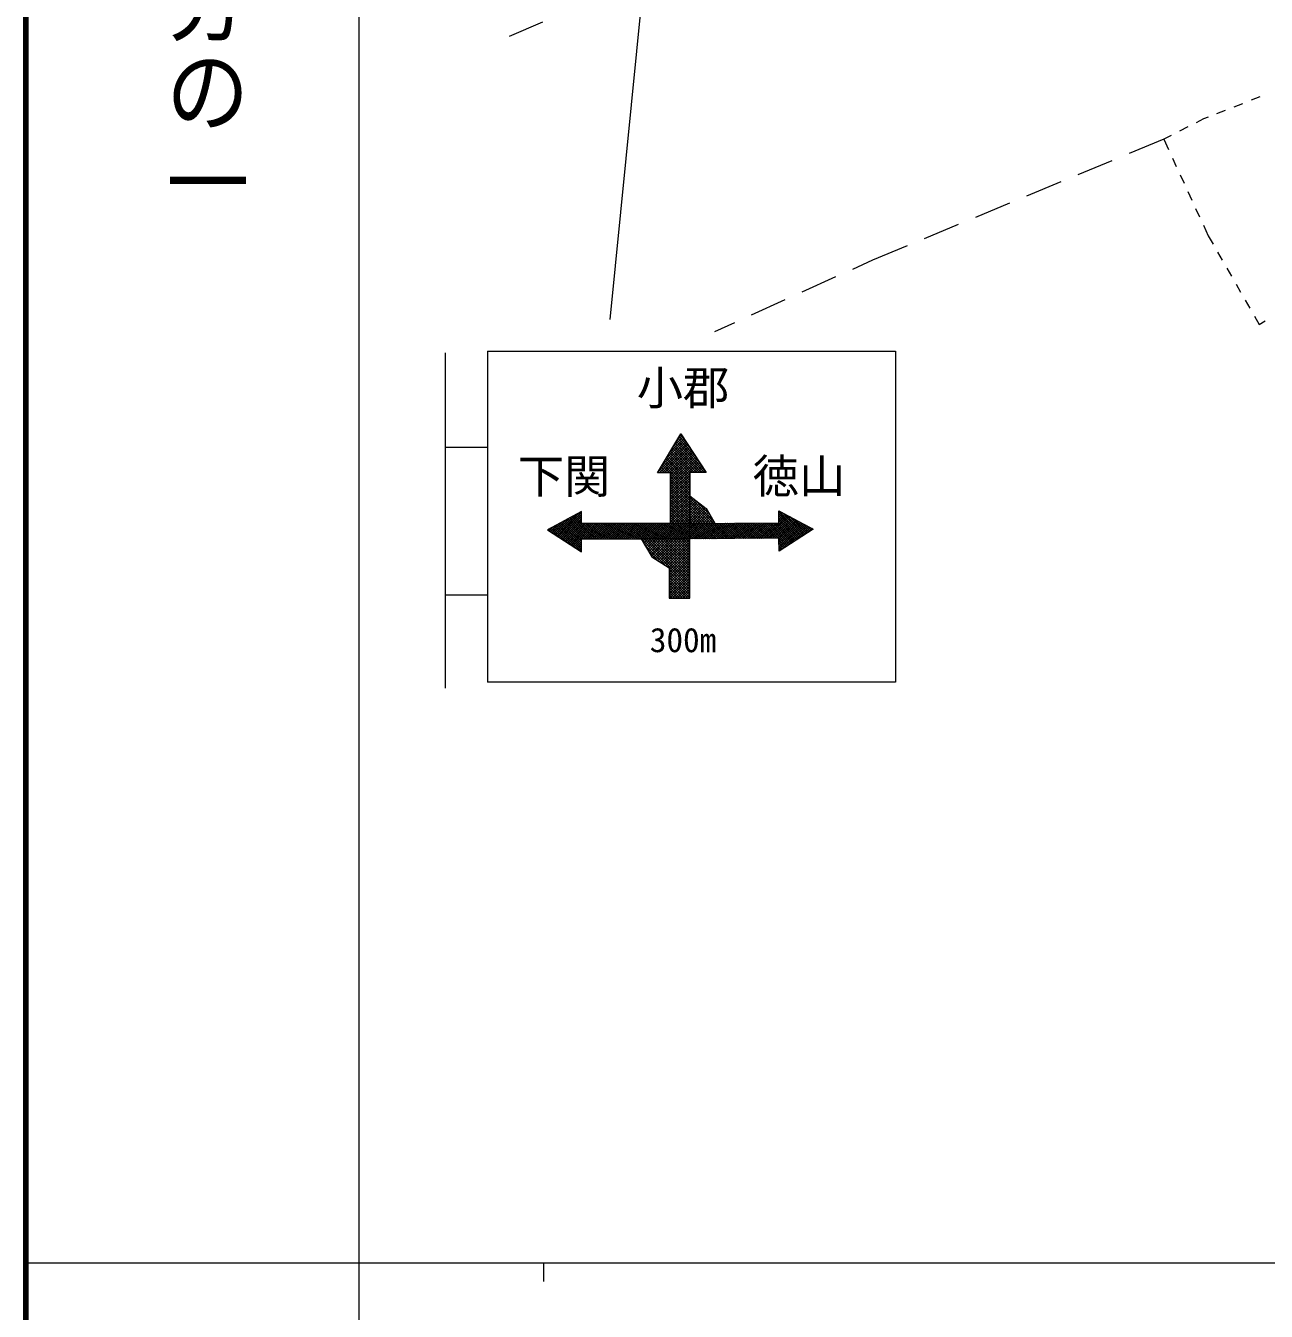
# Model space of a CAD drawing. Units: millimetres, scale not verified. Extents: x 40000 to 680000, y 20000 to 380000.
# Drawn here: x 40000 to 107065, y 202388 to 271912 of the extents above; entities that cross this region are included whole.
import ezdxf
from ezdxf.enums import TextEntityAlignment as Align

# ---------------------------------------------------------------- set-up
doc = ezdxf.new("R2010")
doc.units = ezdxf.units.MM
doc.header["$LTSCALE"] = 1000
for name, color, linetype, lineweight in [('M-BGD', 7, 'Continuous', 13), ('M-STR-STRC', 7, 'Continuous', 13), ('M-TTL', 2, 'Continuous', 140), ('M-TTL-BAND', 7, 'Continuous', 13)]:
    doc.layers.add(name, color=color, linetype=linetype, lineweight=lineweight)
doc.styles.add('@ＭＳ ゴシック', font='')
doc.styles.add('ＭＳ ゴシック', font='')
doc.styles.get('@ＭＳ ゴシック').set_extended_font_data('@MS Gothic')
doc.styles.get('ＭＳ ゴシック').set_extended_font_data('MS Gothic')

msp = doc.modelspace()

# ---------------------------------------------------------------- linework, layer by layer
at = {"layer": 'M-BGD'}
for p, q in [((66162, 271354), (67950, 272118)), ((105777, 267696), (105312, 267513)), ((106708, 268062), (106243, 267879)), ((104847, 267331), (104381, 267148)), ((102820, 266435), (102374, 266209)), ((103674, 266869), (103266, 266662)), ((103916, 266965), (103674, 266869)), ((101521, 265775), (99647, 264996)), ((101929, 265982), (101521, 265775)), ((101521, 265775), (101782, 265209)), ((98724, 264612), (96877, 263845)), ((101991, 264754), (102200, 264300)), ((102409, 263846), (102618, 263392)), ((95954, 263461), (94107, 262693)), ((102827, 262938), (103036, 262484)), ((93184, 262309), (91337, 261541)), ((103246, 262029), (103455, 261575)), ((90414, 261157), (88567, 260390)), ((103664, 261121), (103925, 260555)), ((103925, 260555), (104185, 260102)), ((87643, 260006), (85770, 259227)), ((104434, 259668), (104683, 259235)), ((85770, 259227), (84688, 258736)), ((104932, 258801), (105181, 258367)), ((83777, 258323), (81956, 257496)), ((105431, 257934), (105680, 257500)), ((81045, 257083), (79224, 256257)), ((105929, 257067), (106178, 256633)), ((106427, 256200), (106687, 255747)), ((106687, 255747), (106999, 255955)), ((78313, 255843), (77231, 255352))]:
    msp.add_line(p, q, dxfattribs=at)
at = {"layer": 'M-STR-STRC'}
for p, q in [((76908, 309538), (71571, 256025)), ((62682, 254228), (62682, 236094)), ((64956, 254304), (64956, 236417)), ((75002, 249148), (75534, 249676)), ((75208, 249489), (75480, 249759)), ((75939, 249053), (75321, 249676)), ((75681, 249451), (75373, 249761)), ((75415, 249830), (75427, 249842)), ((62682, 249113), (64956, 249113)), ((74175, 247784), (75749, 249344)), ((74266, 247737), (75803, 249262)), ((74382, 248125), (75696, 249427)), ((74400, 247734), (75857, 249179)), ((74535, 247731), (75911, 249096)), ((74588, 248466), (75642, 249510)), ((74669, 247728), (75965, 249013)), ((74795, 248807), (75588, 249593)), ((74804, 247725), (76018, 248930)), ((76007, 247747), (74856, 248908)), ((76144, 247747), (74908, 248993)), ((76281, 247746), (74959, 249078)), ((76418, 247745), (75011, 249164)), ((76554, 247745), (75063, 249249)), ((76691, 247744), (75114, 249334)), ((76712, 247860), (75166, 249420)), ((76454, 248258), (75218, 249505)), ((76196, 248655), (75269, 249590)), ((75896, 246759), (74443, 248225)), ((75896, 246897), (74494, 248311)), ((75896, 247035), (74546, 248396)), ((75896, 247172), (74598, 248481)), ((75896, 247310), (74649, 248567)), ((75895, 247447), (74701, 248652)), ((75895, 247585), (74753, 248737)), ((75895, 247723), (74804, 248823)), ((74856, 247641), (76072, 248847)), ((74856, 247505), (76126, 248764)), ((74856, 247369), (76180, 248681)), ((74857, 247233), (76234, 248598)), ((74857, 247097), (76287, 248515)), ((74857, 246961), (76341, 248432)), ((74858, 246825), (76395, 248349)), ((75925, 247747), (76449, 248266)), ((74245, 247737), (74184, 247799)), ((74384, 247734), (74236, 247884)), ((74524, 247731), (74288, 247969)), ((74663, 247728), (74339, 248055)), ((74802, 247725), (74391, 248140)), ((75897, 246622), (74856, 247672)), ((75897, 246484), (74856, 247534)), ((74858, 246689), (75895, 247717)), ((74859, 246553), (75895, 247581)), ((76062, 247747), (76503, 248183)), ((76199, 247746), (76556, 248101)), ((76336, 247746), (76610, 248018)), ((76473, 247745), (76664, 247935)), ((76610, 247745), (76718, 247852)), ((76747, 247744), (76772, 247769)), ((75897, 246346), (74856, 247396)), ((75897, 246209), (74857, 247258)), ((75897, 246071), (74857, 247120)), ((75898, 245933), (74857, 246983)), ((75898, 245796), (74858, 246845)), ((74859, 246417), (75895, 247445)), ((74859, 246282), (75896, 247309)), ((74860, 246146), (75896, 247173)), ((74860, 246010), (75896, 247037)), ((74860, 245874), (75896, 246901)), ((75898, 245658), (74858, 246707)), ((75898, 245521), (74858, 246569)), ((75898, 245383), (74859, 246431)), ((75899, 245245), (74859, 246294)), ((75899, 245108), (74860, 246156)), ((74861, 245738), (75896, 246765)), ((74861, 245602), (75897, 246629)), ((74861, 245466), (75897, 246493)), ((74862, 245330), (75897, 246357)), ((74862, 245194), (75897, 246220)), ((75897, 246406), (75945, 246455)), ((77168, 245145), (75897, 246400)), ((75897, 246264), (76025, 246393)), ((75897, 246122), (76104, 246331)), ((77176, 244997), (75897, 246259)), ((77034, 244996), (75897, 246119)), ((75898, 245980), (76184, 246269)), ((75898, 245838), (76263, 246207)), ((75898, 245695), (76342, 246146)), ((76977, 245474), (76127, 246313)), ((69644, 245430), (68652, 244360)), ((69870, 245552), (68723, 244315)), ((70041, 245615), (68793, 244269)), ((70043, 245494), (68864, 244224)), ((70047, 245050), (69640, 245427)), ((70046, 245164), (69717, 245469)), ((70045, 245278), (69793, 245510)), ((70044, 245391), (69870, 245552)), ((70042, 245505), (69947, 245594)), ((70041, 245619), (70024, 245635)), ((75880, 244989), (74860, 246018)), ((75744, 244989), (74860, 245880)), ((75608, 244989), (74861, 245742)), ((75471, 244989), (74861, 245604)), ((75335, 244989), (74861, 245467)), ((74863, 245058), (75897, 246084)), ((74931, 244990), (75898, 245948)), ((75068, 244989), (75898, 245812)), ((75205, 244989), (75898, 245676)), ((75343, 244989), (75898, 245540)), ((75898, 245553), (76422, 246084)), ((75898, 245411), (76501, 246022)), ((76893, 244995), (75898, 245978)), ((76751, 244994), (75898, 245837)), ((76610, 244993), (75898, 245696)), ((76468, 244992), (75898, 245556)), ((75899, 245269), (76581, 245960)), ((75899, 245127), (76660, 245898)), ((75903, 244989), (76740, 245836)), ((76044, 244990), (76809, 245764)), ((76186, 244991), (76861, 245674)), ((76327, 244992), (76913, 245585)), ((76468, 244992), (76965, 245495)), ((80715, 245423), (80887, 245585)), ((80715, 245309), (80965, 245544)), ((80715, 245195), (81042, 245503)), ((80715, 245081), (81119, 245462)), ((80716, 245651), (80733, 245667)), ((80716, 245646), (81973, 244309)), ((80716, 245537), (80810, 245626)), ((80716, 245526), (81903, 244263)), ((80888, 245585), (82044, 244355)), ((81114, 245464), (82114, 244401)), ((68514, 244820), (68298, 244587)), ((68740, 244942), (68368, 244542)), ((69270, 243964), (68408, 244763)), ((68966, 245064), (68439, 244496)), ((69664, 243711), (68485, 244804)), ((69192, 245186), (68510, 244451)), ((70047, 243469), (68562, 244846)), ((69418, 245308), (68581, 244405)), ((70047, 243581), (68639, 244887)), ((70048, 243694), (68716, 244929)), ((70048, 243806), (68793, 244971)), ((70049, 243919), (68870, 245012)), ((70044, 245374), (68935, 244178)), ((70049, 244031), (68947, 245054)), ((70045, 245253), (69006, 244133)), ((70050, 244144), (69024, 245095)), ((70046, 245133), (69077, 244088)), ((70150, 244163), (69101, 245137)), ((70047, 245012), (69147, 244042)), ((70272, 244163), (69178, 245178)), ((70137, 244987), (69218, 243997)), ((70394, 244163), (69255, 245220)), ((70250, 244987), (69289, 243951)), ((70516, 244163), (69332, 245261)), ((70363, 244987), (69360, 243906)), ((70637, 244163), (69409, 245303)), ((70476, 244987), (69431, 243861)), ((70759, 244163), (69486, 245344)), ((70589, 244987), (69501, 243815)), ((70881, 244163), (69563, 245386)), ((70702, 244987), (69572, 243770)), ((70815, 244987), (70050, 244163)), ((71003, 244163), (70114, 244987)), ((70928, 244987), (70163, 244163)), ((71124, 244163), (70236, 244987)), ((71041, 244987), (70276, 244163)), ((71246, 244163), (70357, 244987)), ((71154, 244988), (70389, 244163)), ((71368, 244163), (70479, 244987)), ((71267, 244988), (70502, 244163)), ((71490, 244163), (70601, 244987)), ((71380, 244988), (70615, 244163)), ((71612, 244163), (70723, 244987)), ((71492, 244988), (70728, 244163)), ((71605, 244988), (70840, 244163)), ((71733, 244163), (70844, 244987)), ((71718, 244988), (70953, 244163)), ((71855, 244162), (70966, 244987)), ((71831, 244988), (71066, 244163)), ((71977, 244162), (71088, 244988)), ((71944, 244988), (71179, 244163)), ((72099, 244162), (71209, 244988)), ((72057, 244988), (71292, 244163)), ((72221, 244162), (71331, 244988)), ((72170, 244988), (71405, 244163)), ((72342, 244162), (71453, 244988)), ((72283, 244988), (71518, 244163)), ((72464, 244162), (71574, 244988)), ((72396, 244988), (71631, 244163)), ((72586, 244162), (71696, 244988)), ((72509, 244988), (71744, 244163)), ((72708, 244162), (71818, 244988)), ((72622, 244988), (71856, 244162)), ((72830, 244162), (71940, 244988)), ((72735, 244988), (71969, 244162)), ((72951, 244162), (72061, 244988)), ((72848, 244988), (72082, 244162)), ((73073, 244162), (72183, 244988)), ((72961, 244988), (72195, 244162)), ((73195, 244162), (72305, 244988)), ((73074, 244988), (72308, 244162)), ((73187, 244988), (72421, 244162)), ((73317, 244162), (72426, 244988)), ((73300, 244988), (72534, 244162)), ((73439, 244162), (72548, 244988)), ((73413, 244988), (72647, 244162)), ((73560, 244162), (72670, 244988)), ((73526, 244988), (72759, 244162)), ((73682, 244162), (72791, 244988)), ((73639, 244988), (72872, 244162)), ((73804, 244162), (72913, 244988)), ((73752, 244988), (72985, 244162)), ((73926, 244161), (73035, 244988)), ((73865, 244988), (73098, 244162)), ((74048, 244161), (73156, 244988)), ((73978, 244988), (73211, 244162)), ((74169, 244161), (73278, 244988)), ((74091, 244988), (73324, 244162)), ((74291, 244161), (73400, 244988)), ((74203, 244988), (73437, 244162)), ((74413, 244161), (73522, 244988)), ((74316, 244988), (73550, 244162)), ((74535, 244161), (73643, 244988)), ((74429, 244988), (73662, 244162)), ((74657, 244161), (73765, 244988)), ((74542, 244988), (73775, 244162)), ((74778, 244161), (73887, 244988)), ((74655, 244988), (73888, 244161)), ((74768, 244989), (74001, 244161)), ((74900, 244161), (74008, 244988)), ((74881, 244989), (74114, 244161)), ((75022, 244161), (74130, 244988)), ((74994, 244989), (74227, 244161)), ((75144, 244161), (74252, 244988)), ((75107, 244989), (74340, 244161)), ((75266, 244161), (74373, 244988)), ((75220, 244989), (74453, 244161)), ((75387, 244161), (74495, 244988)), ((75333, 244989), (74565, 244161)), ((75509, 244161), (74617, 244988)), ((75446, 244989), (74678, 244161)), ((75631, 244161), (74739, 244989)), ((75559, 244989), (74791, 244161)), ((75753, 244161), (74860, 244989)), ((75198, 244989), (74862, 245329)), ((75062, 244989), (74862, 245191)), ((74926, 244990), (74863, 245053)), ((75672, 244989), (74904, 244161)), ((75875, 244161), (74982, 244989)), ((75785, 244989), (75017, 244161)), ((75901, 244249), (75104, 244989)), ((75898, 244989), (75130, 244161)), ((75901, 244362), (75225, 244989)), ((75899, 244869), (75243, 244161)), ((75901, 244475), (75347, 244989)), ((75900, 244747), (75356, 244161)), ((75900, 244588), (75469, 244989)), ((75480, 244989), (75898, 245404)), ((75900, 244702), (75590, 244989)), ((75617, 244989), (75899, 245268)), ((75900, 244815), (75712, 244989)), ((75755, 244989), (75899, 245132)), ((75899, 244928), (75834, 244989)), ((75892, 244989), (75899, 244996)), ((76327, 244992), (75898, 245415)), ((76186, 244991), (75899, 245274)), ((76044, 244990), (75899, 245133)), ((75903, 244989), (75899, 244993)), ((75899, 244872), (76024, 244990)), ((75899, 244985), (75903, 244989)), ((75899, 244968), (76653, 244166)), ((75899, 244847), (76540, 244165)), ((75900, 244646), (76268, 244991)), ((75900, 244759), (76146, 244990)), ((75901, 244306), (76633, 244993)), ((75901, 244419), (76511, 244993)), ((75901, 244532), (76389, 244992)), ((75902, 244192), (76754, 244994)), ((75989, 244161), (76876, 244995)), ((75993, 244989), (76766, 244167)), ((76106, 244990), (76879, 244168)), ((76111, 244162), (76998, 244996)), ((76219, 244991), (76992, 244168)), ((76233, 244163), (77119, 244996)), ((76331, 244992), (77105, 244169)), ((76355, 244164), (77241, 244997)), ((76444, 244992), (77218, 244170)), ((76476, 244165), (77363, 244998)), ((76557, 244993), (77330, 244171)), ((76598, 244166), (77484, 244999)), ((76610, 244993), (77017, 245405)), ((76670, 244994), (77443, 244172)), ((76720, 244166), (77606, 244999)), ((76751, 244994), (77069, 245316)), ((76783, 244994), (77556, 244172)), ((76842, 244167), (77728, 245000)), ((76893, 244995), (77121, 245226)), ((76896, 244995), (77669, 244173)), ((76963, 244168), (77849, 245001)), ((77009, 244996), (77782, 244174)), ((77034, 244996), (77173, 245136)), ((77085, 244169), (77971, 245002)), ((77122, 244996), (77895, 244175)), ((77176, 244997), (77225, 245047)), ((77207, 244170), (78093, 245003)), ((77235, 244997), (78008, 244176)), ((77329, 244171), (78214, 245003)), ((77348, 244998), (78121, 244176)), ((77451, 244172), (78336, 245004)), ((77461, 244999), (78234, 244177)), ((77572, 244173), (78458, 245005)), ((77574, 244999), (78346, 244178)), ((77687, 245000), (78459, 244179)), ((77694, 244173), (78579, 245006)), ((77800, 245001), (78572, 244180)), ((77816, 244174), (78701, 245006)), ((77913, 245001), (78685, 244180)), ((77938, 244175), (78823, 245007)), ((78026, 245002), (78798, 244181)), ((78060, 244176), (78944, 245008)), ((78139, 245003), (78911, 244182)), ((78181, 244177), (79066, 245009)), ((78252, 245004), (79024, 244183)), ((78303, 244178), (79188, 245009)), ((78365, 245004), (79137, 244184)), ((78425, 244179), (79309, 245010)), ((78478, 245005), (79249, 244185)), ((78547, 244179), (79431, 245011)), ((78591, 245006), (79362, 244185)), ((78669, 244180), (79553, 245012)), ((78704, 245006), (79475, 244186)), ((78790, 244181), (79674, 245012)), ((78817, 245007), (79588, 244187)), ((78912, 244182), (79796, 245013)), ((78930, 245008), (79701, 244188)), ((79034, 244183), (79918, 245014)), ((79043, 245008), (79814, 244189)), ((79156, 244184), (80039, 245015)), ((79156, 245009), (79927, 244189)), ((79269, 245010), (80040, 244190)), ((79277, 244185), (80161, 245015)), ((79382, 245011), (80152, 244191)), ((79399, 244186), (80283, 245016)), ((79495, 245011), (80265, 244192)), ((79521, 244186), (80404, 245017)), ((79608, 245012), (80378, 244193)), ((79643, 244187), (80526, 245018)), ((79721, 245013), (80491, 244193)), ((79765, 244188), (80648, 245018)), ((79834, 245013), (80604, 244194)), ((79886, 244189), (81196, 245421)), ((79947, 245014), (80717, 244195)), ((80008, 244190), (81274, 245380)), ((80060, 245015), (81198, 243805)), ((80130, 244191), (81351, 245339)), ((80173, 245016), (81268, 243851)), ((80252, 244192), (81428, 245298)), ((80286, 245016), (81339, 243896)), ((80374, 244193), (81505, 245257)), ((80399, 245017), (81409, 243942)), ((80495, 244193), (81583, 245216)), ((80512, 245018), (81480, 243988)), ((80617, 244194), (81660, 245175)), ((80625, 245018), (81550, 244034)), ((80714, 245044), (81621, 244080)), ((80715, 245405), (81832, 244218)), ((80715, 245285), (81762, 244172)), ((80715, 245164), (81691, 244126)), ((80718, 244175), (81737, 245134)), ((80719, 244063), (81814, 245093)), ((80720, 243950), (81892, 245052)), ((80721, 243838), (81969, 245011)), ((80723, 243725), (82046, 244970)), ((80724, 243613), (82123, 244929)), ((80725, 243501), (82200, 244888)), ((81107, 243745), (82278, 244847)), ((81341, 245344), (82185, 244447)), ((81499, 244001), (82355, 244806)), ((81568, 245223), (82255, 244493)), ((81795, 245103), (82326, 244539)), ((81892, 244256), (82432, 244765)), ((82022, 244982), (82396, 244585)), ((82249, 244862), (82467, 244631)), ((82476, 244741), (82537, 244676)), ((68287, 244698), (68227, 244632)), ((68481, 244469), (68254, 244680)), ((68875, 244217), (68331, 244721)), ((70050, 244163), (69643, 243724)), ((70049, 244040), (69714, 243679)), ((75904, 241543), (73284, 244163)), ((73307, 244100), (73369, 244163)), ((73360, 244012), (73511, 244163)), ((73413, 243924), (73652, 244163)), ((75904, 241685), (73425, 244163)), ((73466, 243835), (73793, 244163)), ((73519, 243747), (73934, 244162)), ((75904, 241826), (73567, 244163)), ((73572, 243659), (74076, 244162)), ((73625, 243570), (74217, 244162)), ((73678, 243482), (74358, 244162)), ((75903, 241968), (73708, 244163)), ((73731, 243394), (74499, 244162)), ((73785, 243305), (74641, 244162)), ((73838, 243217), (74782, 244161)), ((75903, 242109), (73850, 244163)), ((73915, 243153), (74923, 244161)), ((75903, 242251), (73992, 244162)), ((74002, 243098), (75064, 244161)), ((74089, 243044), (75206, 244161)), ((75903, 242392), (74133, 244162)), ((74175, 242989), (75347, 244161)), ((74262, 242935), (75488, 244160)), ((75903, 242534), (74275, 244162)), ((74349, 242880), (75629, 244160)), ((75903, 242676), (74417, 244162)), ((74436, 242825), (75771, 244160)), ((74523, 242771), (75902, 244150)), ((75903, 242817), (74558, 244162)), ((75903, 242959), (74700, 244162)), ((75903, 243100), (74841, 244161)), ((75902, 243242), (74983, 244161)), ((75902, 243383), (75125, 244161)), ((75902, 243525), (75266, 244161)), ((75902, 243666), (75408, 244161)), ((75900, 244626), (75468, 244161)), ((75902, 243808), (75549, 244160)), ((75901, 244505), (75581, 244161)), ((75902, 243949), (75691, 244160)), ((75901, 244384), (75694, 244161)), ((75901, 244262), (75807, 244161)), ((75902, 244091), (75832, 244160)), ((75900, 244725), (76427, 244164)), ((75900, 244604), (76315, 244163)), ((75901, 244483), (76202, 244163)), ((75901, 244361), (76089, 244162)), ((75902, 244240), (75976, 244161)), ((80718, 244194), (81127, 243759)), ((80719, 244072), (81057, 243713)), ((82284, 244512), (82509, 244724)), ((70049, 243918), (69785, 243634)), ((70048, 243796), (69856, 243588)), ((70048, 243673), (69926, 243543)), ((70047, 243551), (69997, 243497)), ((74556, 242750), (73459, 243846)), ((74174, 242990), (73673, 243491)), ((74609, 242716), (75902, 244009)), ((74696, 242661), (75902, 243867)), ((74783, 242607), (75902, 243726)), ((74789, 242330), (75902, 243443)), ((74790, 242472), (75902, 243585)), ((80720, 243950), (80986, 243667)), ((80722, 243827), (80916, 243621)), ((80723, 243705), (80845, 243575)), ((80724, 243583), (80775, 243529)), ((74783, 241617), (75903, 242737)), ((74784, 241759), (75903, 242878)), ((74785, 241902), (75903, 243019)), ((74786, 242044), (75903, 243161)), ((74787, 242187), (75902, 243302)), ((74779, 241047), (75903, 242171)), ((74780, 241189), (75903, 242313)), ((74781, 241332), (75903, 242454)), ((74782, 241474), (75903, 242595)), ((75794, 240946), (74786, 241954)), ((75904, 240977), (74787, 242094)), ((75904, 241119), (74788, 242235)), ((75904, 241260), (74789, 242375)), ((75904, 241402), (74790, 242516)), ((74819, 240946), (75903, 242030)), ((75087, 240946), (74780, 241252)), ((75228, 240946), (74781, 241393)), ((75370, 240946), (74782, 241533)), ((75511, 240946), (74784, 241673)), ((75653, 240946), (74785, 241814)), ((74960, 240946), (75904, 241889)), ((75102, 240946), (75904, 241748)), ((75243, 240946), (75904, 241606)), ((75385, 240946), (75904, 241465)), ((75526, 240946), (75904, 241324)), ((62682, 241142), (64956, 241142)), ((74804, 240946), (74778, 240972)), ((74946, 240946), (74779, 241112)), ((75667, 240946), (75904, 241182)), ((75809, 240946), (75904, 241041))]:
    msp.add_line(p, q, dxfattribs=at)
for points in [[(64956, 254304), (87016, 254304), (87016, 236417), (64956, 236417)], [(75897, 246493), (76789, 245797), (77253, 244997)]]:
    msp.add_lwpolyline(points, dxfattribs=at)
for points in [[(74855, 247724), (74148, 247739), (75424, 249846), (76788, 247744), (75895, 247748), (75899, 244989), (74863, 244990)], [(70047, 244987), (70041, 245644), (68199, 244650), (70047, 243466), (70050, 244163), (75902, 244161), (75899, 244989)], [(80714, 245019), (80716, 245676), (82565, 244694), (80725, 243497), (80718, 244195), (75902, 244161), (75899, 244989)], [(75902, 244161), (75668, 244160), (73269, 244163), (73853, 243192), (74791, 242602), (74778, 240946), (75904, 240946)]]:
    msp.add_lwpolyline(points, close=True, dxfattribs=at)
at = {"layer": 'M-TTL'}
msp.add_line((40000, 380000), (40000, 20000), dxfattribs=at)
at = {"layer": 'M-TTL-BAND'}
for p, q in [((58000, 370000), (58000, 20000)), ((40000, 205000), (579000, 205000)), ((68000, 205000), (68000, 204000))]:
    msp.add_line(p, q, dxfattribs=at)

# ---------------------------------------------------------------- texts
at = {"layer": 'M-STR-STRC', "style": 'ＭＳ ゴシック'}
for s, height, p in [('小郡', 1833, (75535, 250867)), ('下関', 1833, (69104, 246083)), ('徳山', 1833, (81805, 246083)), ('300m', 1320, (75535, 237637))]:
    msp.add_text(s, height=height, dxfattribs=at).set_placement(p, align=Align.BOTTOM_CENTER)
at = {"layer": 'M-TTL-BAND', "style": '@ＭＳ ゴシック', "width": 1.1}
msp.add_text('縮尺千分の一', height=3290, rotation=270, dxfattribs=at).set_placement((49777, 261030), align=Align.MIDDLE_RIGHT)

doc.saveas('drawing.dxf')
